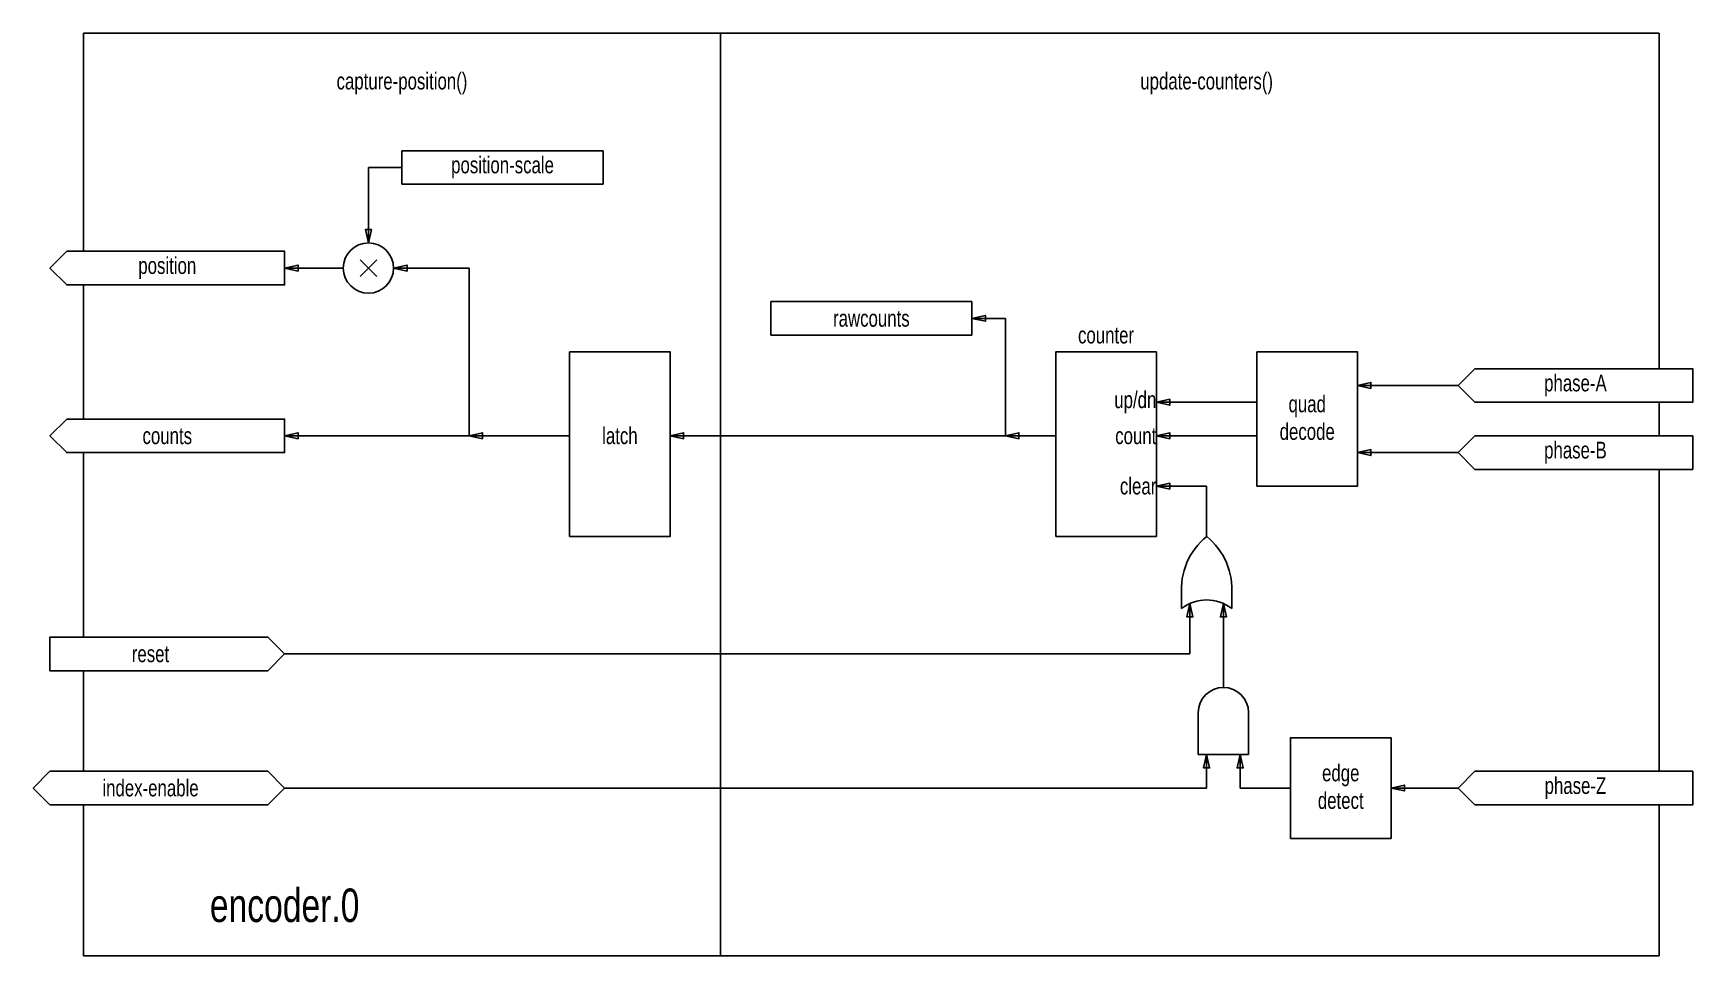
# Model space of a CAD drawing. Header units: millimetres. Extents: x -131 to 18, y -71 to 12.
import ezdxf

# ---------------------------------------------------------------- set-up
doc = ezdxf.new("R2010")
doc.units = ezdxf.units.MM
doc.layers.add('PARAMS', color=7, linetype='CONTINUOUS', lineweight=25)
doc.layers.add('STANDARD', color=7, linetype='CONTINUOUS', lineweight=25)
doc.styles.get("Standard").update_dxf_attribs({"font": 'txt', "width": 0.75})

msp = doc.modelspace()

# ---------------------------------------------------------------- linework, layer by layer
at = {"layer": 'PARAMS', "color": 7}
for p, q in [((-79.94, 1.08), (-97.94, 1.08)), ((-97.94, 1.08), (-97.94, -1.92)), ((-79.94, -1.92), (-79.94, 1.08)), ((-97.94, -1.92), (-79.94, -1.92)), ((-64.94, -15.42), (-64.94, -12.42)), ((-64.94, -12.42), (-46.94, -12.42)), ((-46.94, -12.42), (-46.94, -15.42)), ((-46.94, -15.42), (-64.94, -15.42))]:
    msp.add_line(p, q, dxfattribs=at)
at = {"layer": 'STANDARD', "color": 7}
for p, q in [((-126.44, -7.92), (-126.44, 11.58)), ((-126.44, 11.58), (14.56, 11.58)), ((14.56, 11.58), (14.56, -18.42)), ((-97.94, -0.42), (-100.94, -0.42)), ((-100.94, -0.42), (-100.94, -7.17)), ((-100.94, -9.42), (-101.69, -8.67)), ((-100.94, -9.42), (-100.19, -8.67)), ((-103.19, -9.42), (-108.44, -9.42)), ((-100.94, -9.42), (-101.69, -10.17)), ((-100.94, -9.42), (-100.19, -10.17)), ((-98.69, -9.42), (-91.94, -9.42)), ((-91.94, -9.42), (-91.94, -24.42)), ((-126.44, -10.92), (-126.44, -22.92)), ((-46.94, -13.92), (-43.94, -13.92)), ((-43.94, -13.92), (-43.94, -24.42)), ((-12.44, -19.92), (-3.44, -19.92)), ((14.56, -21.42), (14.56, -24.42)), ((-91.94, -24.42), (-108.44, -24.42)), ((-82.94, -24.42), (-91.94, -24.42)), ((-43.94, -24.42), (-39.44, -24.42)), ((-126.44, -25.92), (-126.44, -42.42)), ((-12.44, -25.92), (-3.44, -25.92)), ((14.56, -27.42), (14.56, -54.42)), ((-30.44, -28.92), (-25.94, -28.92)), ((-25.94, -33.42), (-25.94, -28.92)), ((-28.19, -38.67), (-28.19, -39.85)), ((-27.44, -43.92), (-27.44, -39.42)), ((-24.44, -46.92), (-24.44, -39.42)), ((-23.69, -38.67), (-23.69, -39.85)), ((-108.44, -43.92), (-27.44, -43.92)), ((-126.44, -54.42), (-126.44, -45.42)), ((-26.69, -52.92), (-26.69, -49.17)), ((-22.19, -49.17), (-22.19, -52.92)), ((-22.19, -52.92), (-26.69, -52.92)), ((-25.94, -55.92), (-25.94, -52.92)), ((-22.94, -55.92), (-22.94, -52.92)), ((-25.94, -55.92), (-108.44, -55.92)), ((-22.94, -55.92), (-18.44, -55.92)), ((-9.44, -55.92), (-3.44, -55.92)), ((-126.44, -70.92), (-126.44, -57.42)), ((14.56, -57.42), (14.56, -70.92)), ((14.56, -70.92), (-126.44, -70.92))]:
    msp.add_line(p, q, dxfattribs=at)
at = {"layer": 'STANDARD', "color": 7, "linetype": 'CONTINUOUS'}
msp.add_line((-69.44, 11.58), (-69.44, -70.92), dxfattribs=at)
at = {"layer": 'STANDARD', "color": 7}
for points in [[(-100.94, -7.17), (-100.67, -5.97), (-101.21, -5.97), (-100.94, -7.17)], [(-108.44, -9.42), (-107.24, -9.68), (-107.24, -9.15), (-108.44, -9.42)], [(-98.69, -9.42), (-97.49, -9.68), (-97.49, -9.15), (-98.69, -9.42)], [(-46.94, -13.92), (-45.74, -14.18), (-45.74, -13.65), (-46.94, -13.92)], [(-12.44, -19.92), (-11.24, -20.18), (-11.24, -19.65), (-12.44, -19.92)], [(-30.44, -21.42), (-29.24, -21.68), (-29.24, -21.15), (-30.44, -21.42)], [(-30.44, -21.42), (-21.44, -21.42)], [(-108.44, -24.42), (-107.24, -24.68), (-107.24, -24.15), (-108.44, -24.42)], [(-91.94, -24.42), (-90.74, -24.68), (-90.74, -24.15), (-91.94, -24.42)], [(-73.94, -24.42), (-72.74, -24.68), (-72.74, -24.15), (-73.94, -24.42)], [(-73.94, -24.42), (-43.94, -24.42)], [(-43.94, -24.42), (-42.74, -24.68), (-42.74, -24.15), (-43.94, -24.42)], [(-30.44, -24.42), (-29.24, -24.68), (-29.24, -24.15), (-30.44, -24.42)], [(-30.44, -24.42), (-21.44, -24.42)], [(-12.44, -25.92), (-11.24, -26.18), (-11.24, -25.65), (-12.44, -25.92)], [(-30.44, -28.92), (-29.24, -29.18), (-29.24, -28.65), (-30.44, -28.92)], [(-27.44, -39.42), (-27.71, -40.62), (-27.17, -40.62), (-27.44, -39.42)], [(-24.44, -39.42), (-24.71, -40.62), (-24.17, -40.62), (-24.44, -39.42)], [(-25.94, -52.92), (-26.21, -54.12), (-25.67, -54.12), (-25.94, -52.92)], [(-22.94, -52.92), (-23.21, -54.12), (-22.67, -54.12), (-22.94, -52.92)], [(-9.44, -55.92), (-8.24, -56.18), (-8.24, -55.65), (-9.44, -55.92)]]:
    msp.add_lwpolyline(points, dxfattribs=at)
for points in [[(-127.94, -10.92), (-129.44, -9.42), (-127.94, -7.92), (-108.44, -7.92), (-108.44, -10.92), (-127.94, -10.92), (-127.94, -10.92)], [(-82.94, -33.42), (-82.94, -16.92), (-73.94, -16.92), (-73.94, -33.42), (-82.94, -33.42)], [(-39.44, -33.42), (-39.44, -16.92), (-30.44, -16.92), (-30.44, -33.42), (-39.44, -33.42)], [(-21.44, -28.92), (-21.44, -16.92), (-12.44, -16.92), (-12.44, -28.92), (-21.44, -28.92)], [(-1.94, -21.42), (-3.44, -19.92), (-1.94, -18.42), (17.56, -18.42), (17.56, -21.42), (-1.94, -21.42), (-1.94, -21.42)], [(-127.94, -25.92), (-129.44, -24.42), (-127.94, -22.92), (-108.44, -22.92), (-108.44, -25.92), (-127.94, -25.92), (-127.94, -25.92)], [(-1.94, -27.42), (-3.44, -25.92), (-1.94, -24.42), (17.56, -24.42), (17.56, -27.42), (-1.94, -27.42), (-1.94, -27.42)], [(-129.44, -45.42), (-129.44, -42.42), (-109.94, -42.42), (-108.44, -43.92), (-109.94, -45.42), (-129.44, -45.42), (-129.44, -45.42)], [(-18.44, -60.42), (-18.44, -51.42), (-9.44, -51.42), (-9.44, -60.42), (-18.44, -60.42)], [(-129.44, -57.42), (-130.94, -55.92), (-129.44, -54.42), (-109.94, -54.42), (-108.44, -55.92), (-109.94, -57.42), (-129.44, -57.42), (-129.44, -57.42)], [(-1.94, -57.42), (-3.44, -55.92), (-1.94, -54.42), (17.56, -54.42), (17.56, -57.42), (-1.94, -57.42), (-1.94, -57.42)]]:
    msp.add_lwpolyline(points, close=True, dxfattribs=at)
msp.add_circle((-100.94, -9.42), 2.25, dxfattribs=at)
for centre, radius, start, end in [((-22.06, -38.18), 6.14, 129.1026, 184.5002), ((-29.81, -38.18), 6.14, 355.4998, 410.8974), ((-25.94, -42.85), 3.75, 53.1301, 126.8699), ((-24.44, -49.17), 2.25, 0, 180)]:
    msp.add_arc(centre, radius, start, end, dxfattribs=at)

# ---------------------------------------------------------------- texts
at = {"layer": 'PARAMS', "color": 7, "char_height": 1.5, "width": 1500, "attachment_point": 5}
for s, insert in [('position-scale', (-88.94, -0.42)), ('rawcounts', (-55.94, -13.92)), ('counter', (-34.94, -15.42)), ('quad', (-16.94, -21.79)), ('latch', (-78.44, -24.42)), ('decode', (-16.94, -24.04)), ('edge', (-13.94, -54.79)), ('detect', (-13.94, -57.04))]:
    msp.add_mtext(s, dxfattribs=dict(at, insert=insert))
at = {"layer": 'STANDARD', "color": 7, "width": 1500}
for s, insert, char_height, attachment_point in [('capture-position()', (-97.94, 7.08), 1.5, 5), ('update-counters()', (-25.94, 7.08), 1.5, 5), ('position', (-118.94, -9.42), 1.5, 5), ('phase-A', (7.06, -19.92), 1.5, 5), ('up/dn', (-30.44, -21.42), 1.5, 6), ('counts', (-118.94, -24.42), 1.5, 5), ('count', (-30.44, -24.42), 1.5, 6), ('phase-B', (7.06, -25.92), 1.5, 5), ('clear', (-30.44, -28.92), 1.5, 6), ('reset', (-120.44, -43.92), 1.5, 5), ('phase-Z', (7.06, -55.92), 1.5, 5), ('index-enable', (-120.44, -55.92), 1.5, 5), ('encoder.0', (-108.44, -66.42), 3, 5)]:
    msp.add_mtext(s, dxfattribs=dict(at, insert=insert, char_height=char_height, attachment_point=attachment_point))

doc.saveas('drawing.dxf')
